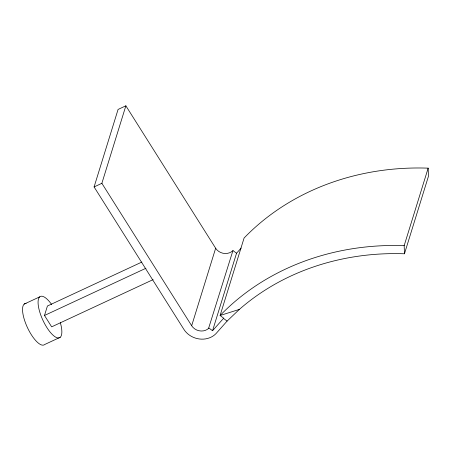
<?xml version="1.0" encoding="UTF-8"?>
<svg xmlns="http://www.w3.org/2000/svg" width="451" height="451" viewBox="0 0 451 451"><rect width="100%" height="100%" fill="white"/><g stroke="black" fill="none" stroke-linecap="round" stroke-linejoin="round"><path stroke-width="0.68" d="M153.131 279.614L51.662 326.845L44.491 315.469L47.417 306.009L141.868 262.054M239.363 309.397L227.095 321.089L215.939 333.672A19.821 17.448 17.2 0 1 183.884 329.36L94.09 186.934L118.077 109.441L125.863 105.816L215.657 248.242L191.669 325.74A10.689 9.409 17.2 0 0 208.96 328.063L212.556 330.73L223.696 318.175L220.094 315.508L244.087 238.015A250.322 220.398 17.2 0 1 428.157 168.155L428.45 176.279L404.462 253.778A241.195 212.37 17.2 0 0 239.363 309.397L220.094 315.508A250.322 220.398 17.2 0 1 404.169 245.648L428.157 168.155M94.09 186.934L101.875 183.309L125.863 105.816M215.657 248.242A10.689 9.409 17.2 0 0 232.947 250.564L208.52 328.565M212.556 330.73L236.544 253.236L241.105 248.106M24.202 304.087L39.722 296.859M44.491 315.469L145.961 268.244M60.197 337.292L44.677 344.513A22.753 7.735 65 0 1 27.111 326.868A22.753 7.735 65 0 1 26.113 303.416M232.947 250.564L236.544 253.236M223.499 318.417L227.095 321.089M101.875 183.309L191.669 325.74M404.164 245.462L404.462 253.778M60.316 322.634A22.753 7.735 65 0 1 53.421 335.527A22.753 7.735 65 0 1 38.104 303.529A22.753 7.735 65 0 1 51.628 304.487"/></g></svg>
